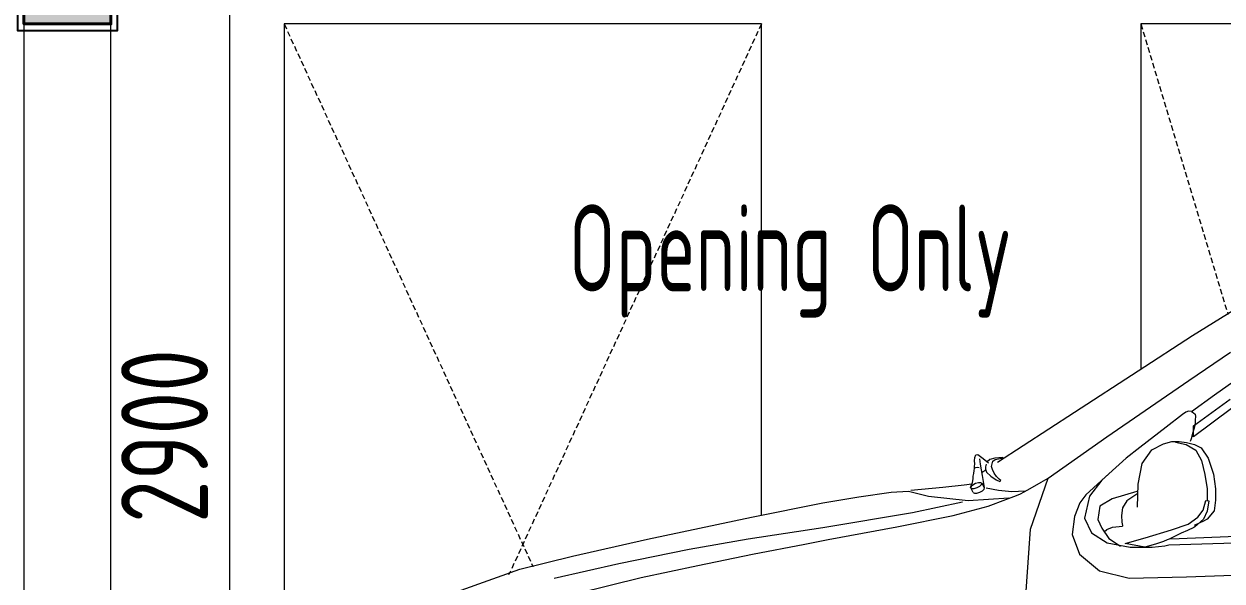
# Model space of a CAD drawing. Header units: millimetres. Extents: x -6181 to 191287, y -8583 to 23546.
# Drawn here: x 171993 to 174755, y 1116 to 2400 of the extents above; entities that cross this region are included whole.
import ezdxf

# ---------------------------------------------------------------- set-up
doc = ezdxf.new("R2010")
doc.units = ezdxf.units.MM
doc.header["$MEASUREMENT"] = 0
doc.linetypes.add('1735-DT-5BR-SEC_CC$0$DASHED', pattern=[0.75, 0.5, -0.25])
for name, color, linetype, lineweight in [('05--TEXT-2', 2, 'Continuous', 25), ('07--DIM-2', 2, 'Continuous', 25), ('1735-DT-5BR-SEC_CC$0$06--LINE-0', 8, 'Continuous', 13), ('1735-DT-5BR-SEC_CC$0$06--LINE-1', 9, 'Continuous', 18), ('1735-DT-5BR-SEC_CC$0$E--CONCRETE-4', 4, 'Continuous', 40), ('1735-DT-5BR-SEC_CC$0$E--CONCRETE-SHADE', 253, 'Continuous', 25), ('1735-DT-5BR-SEC_CC$0$W--ELV-1', 250, '1735-DT-5BR-SEC_CC$0$DASHED', 9), ('1735-DT-5BR-SEC_CC$0$Z--CAR', 251, 'Continuous', 9), ('1735-DT-5BR-SEC_CC$0$Z--WIPEOUT', 255, 'Continuous', 5)]:
    doc.layers.add(name, color=color, linetype=linetype, lineweight=lineweight)
doc.styles.add('ISO', font='isocp2.shx', dxfattribs={"width": 0.8})
doc.dimstyles.new('1-100_AR', dxfattribs={"dimtxt": 200, "dimasz": 100, "dimexe": 100, "dimexo": 100, "dimgap": 0, "dimtad": 0, "dimdec": 0, "dimzin": 12, "dimdsep": 46, "dimtxsty": 'ISO', "dimblk": 'ARCHTICK', "dimcen": 100, "dimdle": 100, "dimclrd": 8, "dimclre": 9, "dimclrt": 2, "dimadec": 0, "dimazin": 0, "dimtfac": 1, "dimtdec": 0, "dimtmove": 0, "dimatfit": 2, "dimldrblk": 'ARCHTICK', "dimfxl": 1, "dimtvp": 0.75, "dimtolj": 1, "dimtzin": 12, "dimlwd": 9, "dimlwe": 9, "dimarcsym": 0})

# ---------------------------------------------------------------- blocks, each defined once
blk = doc.blocks.new('1735-DT-5BR-SEC_CC$0$A$C0A892E0C')
blk.add_wipeout([(-53.075, 0.002), (-59.387, 0.002), (-61.518, 1.586), (-62.937, 3.816), (-63.235, 4.965), (-64.672, 5.612), (-67.98, 5.555), (-69.037, 5.715), (-72.39, 8.03), (-72.793, 8.631), (-73.007, 9.673), (-72.434, 10.78), (-72.357, 12.492), (-71.738, 13.364), (-71.442, 14.504), (-70.978, 15.686), (-70.725, 17.205), (-70.345, 18.175), (-68.932, 19.524), (-65.439, 20.652), (-56.997, 22.525), (-52.586, 23.364), (-50.435, 23.638), (-47.938, 23.95), (-47.843, 24.381), (-47.816, 24.907), (-47.768, 25.09), (-47.683, 25.102), (-47.298, 24.799), (-47.193, 24.896), (-46.991, 24.956), (-46.649, 24.967), (-41.09, 28.539), (-36.335, 31.507), (-34.389, 32.482), (-29.685, 33.635), (-25.443, 34.43), (-12.849, 35.128), (-6.207, 35.16), (0.656, 34.96), (3.027, 34.842), (6.201, 33.998), (9.295, 33.214), (10.17, 32.869), (10.788, 32.303), (13.069, 29.102), (15.396, 24.277), (16.711, 21.226), (16.928, 19.589), (17.284, 12.261), (17.924, 10.985), (18.511, 10.333), (18.564, 10.1), (17.613, 7.545), (16.084, 6.401), (11.204, 5.352), (9.902, 5.23), (6.727, 3.885), (6.727, 3.885), (5.34, 1.634), (3.153, 0), (-3.153, 0), (-5.287, 1.586), (-6.706, 3.816), (-8.422, 4.492), (-10.39, 4.437), (-13.604, 4.527), (-14.762, 4.656), (-16.892, 5.319), (-43.877, 5.073), (-48.988, 5.223), (-49.504, 3.885), (-50.891, 1.634)]).dxf.layer = '1735-DT-5BR-SEC_CC$0$Z--WIPEOUT'
at = {"flags": 128}
for points in [[(-38.863, 29.992), (-37.134, 31.064)], [(-41.09, 28.539), (-38.863, 29.992)], [(-39.009, 28.152), (-37.301, 29.317)], [(-37.955, 27.555), (-36.219, 28.772)], [(-43.704, 26.848), (-41.09, 28.539)], [(-42.381, 25.836), (-39.009, 28.152)], [(-38.905, 26.869), (-37.955, 27.555)], [(-38.815, 26.286), (-37.308, 27.384)], [(-46.874, 24.79), (-43.704, 26.848)], [(-39.263, 26.753), (-39.94, 26.232)], [(-39.128, 26.851), (-39.263, 26.753)], [(-39.026, 26.891), (-39.128, 26.851)], [(-38.905, 26.869), (-39.026, 26.891)], [(-38.905, 26.869), (-38.819, 26.812)], [(-37.255, 26.999), (-38.821, 25.835)], [(-38.819, 26.812), (-38.752, 26.76)], [(-38.752, 26.76), (-38.736, 26.669)], [(-38.736, 26.669), (-38.742, 26.535)], [(-39.94, 26.232), (-41.02, 25.396)], [(-38.778, 26.236), (-38.85, 26.01)], [(-38.821, 25.835), (-38.815, 26.286)], [(-38.744, 26.39), (-38.778, 26.236)], [(-38.742, 26.535), (-38.744, 26.39)], [(-44.792, 24.136), (-42.381, 25.836)], [(-40.057, 25.549), (-39.701, 25.636)], [(-39.701, 25.636), (-39.411, 25.635)], [(-39.411, 25.635), (-39.102, 25.595)], [(-38.917, 25.755), (-38.947, 25.635)], [(-38.85, 26.01), (-38.917, 25.755)], [(-41.02, 25.396), (-41.585, 24.959)], [(-40.927, 24.731), (-40.53, 25.297)], [(-40.53, 25.297), (-40.057, 25.549)], [(-39.559, 25.614), (-39.12, 25.515)], [(-39.12, 25.515), (-38.724, 25.276)], [(-39.102, 25.595), (-38.774, 25.513)], [(-38.774, 25.513), (-38.504, 25.381)], [(-38.724, 25.276), (-38.483, 24.854)], [(-38.504, 25.381), (-38.22, 24.953)], [(-47.82, 24.838), (-47.812, 24.977)], [(-47.815, 24.714), (-47.82, 24.838)], [(-47.818, 24.607), (-47.815, 24.714)], [(-47.812, 24.977), (-47.768, 25.09)], [(-47.768, 25.09), (-47.683, 25.102)], [(-47.683, 25.102), (-47.522, 24.985)], [(-47.577, 24.701), (-47.598, 24.92)], [(-47.5, 24.235), (-47.577, 24.701)], [(-47.522, 24.985), (-47.335, 24.836)], [(-47.34, 24.709), (-47.369, 24.602)], [(-47.335, 24.836), (-47.245, 24.761)], [(-47.193, 24.896), (-47.298, 24.799)], [(-46.991, 24.956), (-47.193, 24.896)], [(-47.12, 24.607), (-47.092, 24.722)], [(-47.092, 24.722), (-47.064, 24.823)], [(-47.064, 24.823), (-46.979, 24.901)], [(-46.67, 24.975), (-46.991, 24.956)], [(-46.979, 24.901), (-46.649, 24.967)], [(-46.649, 24.967), (-46.67, 24.975)], [(-41.585, 24.959), (-42.294, 24.312)], [(-41.089, 23.879), (-40.927, 24.731)], [(-38.483, 24.854), (-38.352, 24.282)], [(-38.22, 24.953), (-37.994, 24.29)], [(-47.88, 24.11), (-47.873, 24.216)], [(-47.873, 24.216), (-47.854, 24.319)], [(-47.854, 24.319), (-47.831, 24.443)], [(-47.831, 24.443), (-47.82, 24.532)], [(-47.82, 24.532), (-47.818, 24.607)], [(-47.809, 24.553), (-47.769, 24.568)], [(-47.769, 24.568), (-47.697, 24.579)], [(-47.697, 24.579), (-47.635, 24.566)], [(-47.509, 24.376), (-47.462, 24.407)], [(-47.408, 23.749), (-47.5, 24.235)], [(-47.462, 24.407), (-47.415, 24.437)], [(-47.415, 24.437), (-47.368, 24.467)], [(-47.369, 24.602), (-47.368, 24.494)], [(-47.368, 24.494), (-47.324, 24.374)], [(-47.324, 24.374), (-47.156, 24.21)], [(-47.156, 24.21), (-46.925, 24.067)], [(-47.089, 24.485), (-47.12, 24.607)], [(-47.018, 24.342), (-47.089, 24.485)], [(-46.919, 24.197), (-47.018, 24.342)], [(-46.815, 24.09), (-46.919, 24.197)], [(-42.294, 24.312), (-43.251, 23.44)], [(-42.294, 24.312), (-42.585, 24.053)], [(-38.352, 24.282), (-38.255, 23.696)], [(-37.994, 24.29), (-37.913, 23.693)], [(-50.435, 23.638), (-49.126, 23.759)], [(-49.126, 23.759), (-48.25, 23.853)], [(-48.25, 23.853), (-47.931, 23.891)], [(-47.983, 23.749), (-47.905, 23.95)], [(-47.963, 23.786), (-47.979, 23.734)], [(-47.979, 23.734), (-47.932, 23.706)], [(-47.874, 23.544), (-47.979, 23.734)], [(-47.891, 23.848), (-47.963, 23.786)], [(-47.932, 23.706), (-47.837, 23.71)], [(-47.905, 23.95), (-47.88, 24.11)], [(-47.777, 23.905), (-47.891, 23.848)], [(-47.837, 23.71), (-47.715, 23.745)], [(-47.655, 23.94), (-47.777, 23.905)], [(-47.715, 23.745), (-47.601, 23.803)], [(-47.56, 23.945), (-47.655, 23.94)], [(-47.601, 23.803), (-47.529, 23.864)], [(-47.513, 23.917), (-47.56, 23.945)], [(-47.529, 23.864), (-47.513, 23.917)], [(-47.407, 23.727), (-47.513, 23.917)], [(-47.496, 23.613), (-47.423, 23.674)], [(-47.423, 23.674), (-47.407, 23.727)], [(-47.41, 23.732), (-47.411, 23.734)], [(-47.408, 23.729), (-47.41, 23.732)], [(-47.407, 23.727), (-47.408, 23.729)], [(-47.345, 23.735), (-46.836, 23.632)], [(-46.925, 24.067), (-46.786, 23.994)], [(-46.744, 24.036), (-46.815, 24.09)], [(-46.786, 23.994), (-46.744, 24.036)], [(-45.931, 23.482), (-45.627, 23.652)], [(-45.627, 23.652), (-45.083, 23.967)], [(-45.519, 22.036), (-44.792, 24.136)], [(-45.083, 23.967), (-44.792, 24.136)], [(-42.585, 24.053), (-43.097, 23.389)], [(-41.12, 22.934), (-41.089, 23.879)], [(-38.255, 23.696), (-38.251, 23.208)], [(-37.913, 23.693), (-37.907, 23.221)], [(-54.055, 23.113), (-52.586, 23.364)], [(-52.586, 23.364), (-51.254, 23.56)], [(-51.254, 23.56), (-50.533, 23.59)], [(-50.533, 23.59), (-49.718, 23.384)], [(-49.718, 23.384), (-48.088, 23.212)], [(-48.088, 23.212), (-46.417, 23.324)], [(-47.874, 23.544), (-47.826, 23.516)], [(-47.826, 23.516), (-47.731, 23.52)], [(-47.731, 23.52), (-47.609, 23.556)], [(-47.609, 23.556), (-47.496, 23.613)], [(-47.261, 22.976), (-46.536, 23.248)], [(-46.836, 23.632), (-46.293, 23.585)], [(-46.536, 23.248), (-46.093, 23.421)], [(-46.293, 23.585), (-45.741, 23.609)], [(-46.093, 23.421), (-45.931, 23.482)], [(-43.251, 23.44), (-43.492, 23.113)], [(-43.097, 23.389), (-43.294, 22.491)], [(-42.167, 23.282), (-42.662, 22.986)], [(-41.141, 23.588), (-42.167, 23.282)], [(-41.556, 23.198), (-41.74, 22.916)], [(-41.099, 23.503), (-41.556, 23.198)], [(-38.421, 22.811), (-38.313, 23.214)], [(-38.313, 23.214), (-38.19, 23.2)], [(-38.19, 23.2), (-38.258, 22.77)], [(-37.907, 23.221), (-37.961, 22.781)], [(-56.997, 22.525), (-54.055, 23.113)], [(-54.061, 22.105), (-50.377, 22.715)], [(-50.377, 22.715), (-48.316, 23.155)], [(-48.696, 22.597), (-47.261, 22.976)], [(-43.492, 23.113), (-43.714, 22.551)], [(-42.662, 22.986), (-42.745, 22.427)], [(-41.74, 22.916), (-41.774, 22.596)], [(-38.637, 22.525), (-38.421, 22.811)], [(-38.258, 22.77), (-38.4, 22.448)], [(-37.961, 22.781), (-38.251, 22.448)], [(-61.27, 21.619), (-56.997, 22.525)], [(-51.017, 22.124), (-48.696, 22.597)], [(-43.714, 22.551), (-43.8, 21.815)], [(-43.294, 22.491), (-43.007, 21.889)], [(-42.745, 22.427), (-42.589, 22.068)], [(-41.774, 22.596), (-41.763, 22.322)], [(-41.763, 22.322), (-41.743, 22.188)], [(-41.743, 22.188), (-41.732, 22.153)], [(-39.749, 21.636), (-24.219, 22.269)], [(-39.717, 22), (-39.033, 22.234)], [(-39.033, 22.234), (-38.637, 22.525)], [(-38.583, 22.279), (-38.787, 22.181)], [(-38.4, 22.448), (-38.763, 22.13)], [(-38.401, 22.369), (-38.583, 22.279)], [(-38.251, 22.448), (-38.401, 22.369)], [(-57.136, 21.636), (-54.061, 22.105)], [(-53.844, 21.604), (-51.017, 22.124)], [(-45.773, 18.517), (-45.519, 22.036)], [(-43.8, 21.815), (-43.498, 20.999)], [(-43.007, 21.889), (-42.368, 21.469)], [(-42.589, 22.068), (-42.297, 21.647)], [(-42.492, 21.921), (-42.375, 22.023)], [(-42.375, 22.023), (-42.145, 22.121)], [(-42.145, 22.121), (-41.732, 22.153)], [(-40.807, 21.672), (-39.717, 22)], [(-39.547, 21.757), (-39.824, 21.627)], [(-39.317, 21.864), (-39.547, 21.757)], [(-39.062, 21.982), (-39.317, 21.864)], [(-38.8, 22.106), (-39.062, 21.982)], [(-38.763, 22.13), (-38.8, 22.106)], [(-64.353, 20.919), (-61.27, 21.619)], [(-62.448, 20.618), (-59.553, 21.212)], [(-59.553, 21.212), (-57.136, 21.636)], [(-56.952, 21.003), (-54.802, 21.422)], [(-54.802, 21.422), (-53.844, 21.604)], [(-42.368, 21.469), (-41.416, 21.288)], [(-42.297, 21.647), (-41.817, 21.33)], [(-41.622, 21.448), (-40.807, 21.672)], [(-40.823, 21.298), (-41.622, 21.448)], [(-41.416, 21.288), (-40.518, 21.294)], [(-40.373, 21.42), (-40.823, 21.298)], [(-40.518, 21.294), (-40, 21.349)], [(-40.046, 21.53), (-40.373, 21.42)], [(-39.902, 21.588), (-40.046, 21.53)], [(-40, 21.349), (-39.833, 21.383)], [(-39.824, 21.627), (-39.902, 21.588)], [(-39.833, 21.383), (-35.312, 21.522)], [(-66.525, 20.386), (-64.353, 20.919)], [(-59.204, 20.539), (-56.952, 21.003)], [(-43.498, 20.999), (-42.689, 20.318)], [(-68.932, 19.524), (-66.525, 20.386)], [(-65.113, 20.018), (-62.448, 20.618)], [(-61.536, 20.051), (-59.204, 20.539)], [(-42.689, 20.318), (-41.458, 20.022)], [(-64.131, 19.395), (-61.536, 20.051)], [(-41.458, 20.022), (-39.106, 20.073)], [(-39.106, 20.073), (-35.655, 20.2)]]:
    blk.add_lwpolyline(points, dxfattribs=at)
blk = doc.blocks.new('1735-DT-5BR-SEC_CC')
at = {"layer": '1735-DT-5BR-SEC_CC$0$E--CONCRETE-SHADE'}
h = blk.add_hatch(color=256, dxfattribs=at)
h.dxf.hatch_style = 1
h.paths.add_polyline_path([(171992.8, 3400), (172192.8, 3400), (172192.8, 3100), (178192.8, 3100), (178192.8, 3400), (178392.8, 3400), (178392.8, 2800), (178392.8, 2750), (178392.8, 2750), (178392.8, 2400), (178192.8, 2400), (178192.8, 2900), (172193.1, 2900), (172193.1, 2400), (171992.8, 2400), (171992.8, 2900)])
at = {"elevation": 0}
blk.add_lwpolyline([(172192.8, 3400), (172192.8, 3415), (171977.8, 3415), (171977.8, 3165), (171987.8, 3165), (171987.8, 3155), (171977.8, 3155), (171977.8, 2900), (171977.8, 2385), (172208.1, 2385), (172208.1, 2885), (178177.8, 2885), (178177.8, 2385), (178407.8, 2385), (178407.8, 2734.6), (178407.8, 2800), (178407.8, 3155), (178397.8, 3155), (178397.8, 3165), (178407.8, 3165), (178407.8, 3415), (178192.8, 3415), (178192.8, 3400)], dxfattribs=at)
at = {"layer": '1735-DT-5BR-SEC_CC$0$06--LINE-0', "ltscale": 25}
blk.add_line((171992.8, 2400, 0), (171992.8, -15, 0), dxfattribs=at)
at = {"layer": '1735-DT-5BR-SEC_CC$0$06--LINE-0', "ltscale": 25, "elevation": 0}
for points in [[(173692.8, 2400), (172592.8, 2400), (172592.8, 0), (173692.8, 0)], [(175167.8, 2400), (174567.8, 2400), (174567.8, 400), (175167.8, 400)]]:
    blk.add_lwpolyline(points, close=True, dxfattribs=at)
at = {"layer": '1735-DT-5BR-SEC_CC$0$06--LINE-1', "elevation": 0}
blk.add_lwpolyline([(172193.1, 2400), (171992.8, 2400), (171992.8, -100), (172193.1, -100)], close=True, dxfattribs=at)
at = {"layer": '1735-DT-5BR-SEC_CC$0$E--CONCRETE-4', "elevation": 0}
blk.add_lwpolyline([(178392.8, 2800), (178392.8, 2800), (178392.8, 2750), (178392.8, 2750), (178392.8, 2400), (178192.8, 2400), (178192.4, 2900), (172193.1, 2900), (172193.1, 2400), (171992.8, 2400), (171992.8, 3400), (172192.8, 3400), (172192.8, 3100), (178192.8, 3100), (178192.8, 3400), (178392.8, 3400)], close=True, dxfattribs=at)
at = {"layer": '1735-DT-5BR-SEC_CC$0$W--ELV-1', "ltscale": 25}
for p, q in [((173692.8, 2400, 0), (172592.8, 0, 0)), ((172592.8, 2400, 0), (173692.8, 0, 0)), ((174567.8, 2400, 0), (175167.8, 400, 0))]:
    blk.add_line(p, q, dxfattribs=at)
at = {"layer": '1735-DT-5BR-SEC_CC$0$Z--CAR', "xscale": 56.06262140077474, "yscale": 56.06262140077474, "zscale": 56.06262140077474}
blk.add_blockref('1735-DT-5BR-SEC_CC$0$A$C0A892E0C', (176865.3, 0, 0), dxfattribs=at)
blk = doc.blocks.new('_ArchTick')
at = {"color": 0, "const_width": 0.15}
blk.add_lwpolyline([(-0.5, -0.5), (0.5, 0.5)], dxfattribs=at)
blk = doc.blocks.new('*D82')
at = {"layer": '07--DIM-2', "color": 8, "lineweight": 9, "transparency": 16777216}
blk.add_line((172466.9, 3000), (172466.9, -100), dxfattribs=at)
at = {"layer": '07--DIM-2', "color": 9, "lineweight": 9, "transparency": 16777216}
for p, q in [((172293.1, 2900), (172566.9, 2900)), ((172374, 0), (172566.9, 0))]:
    blk.add_line(p, q, dxfattribs=at)
at = {"layer": 'Defpoints', "color": 0, "transparency": 16777216}
for p in [(172193.1, 2900, 0), (172274, 0, 0), (172466.9, 0)]:
    blk.add_point(p, dxfattribs=at)
at = {"layer": '07--DIM-2', "color": 8, "lineweight": 9, "transparency": 16777216, "xscale": 100, "yscale": 100, "zscale": 100}
for p, rotation in [((172466.9, 2900), 90), ((172466.9, 0), 270)]:
    blk.add_blockref('_ArchTick', p, dxfattribs=dict(at, rotation=rotation))
at = {"layer": '07--DIM-2', "color": 2, "transparency": 16777216, "insert": (172316.9, 1450), "char_height": 200, "attachment_point": 5, "rotation": 90, "style": 'ISO'}
blk.add_mtext('\\A1;2900', dxfattribs=at)

msp = doc.modelspace()

# ---------------------------------------------------------------- block references
msp.add_blockref('1735-DT-5BR-SEC_CC', (0, 0))

# ---------------------------------------------------------------- next in the draw order: texts
at = {"layer": '05--TEXT-2', "insert": (173759.7, 1853.3, 0), "char_height": 200, "width": 2246.135, "attachment_point": 5, "style": 'ISO'}
msp.add_mtext('{\\W0.7;Opening Only}', dxfattribs=at)

# ---------------------------------------------------------------- next in the draw order: dimensions: what is measured, and where the dimension line sits
at = {"layer": '07--DIM-2'}
dim = msp.add_linear_dim(base=(172466.9, 0), p1=(172193.1, 2900, 0), p2=(172274, 0, 0), angle=270, dimstyle='1-100_AR', override={"dimtmove": 1}, dxfattribs=at)
dim.commit()
dim.dimension.update_dxf_attribs({"geometry": '*D82', "text_midpoint": (172316.9, 1450)})

doc.saveas('drawing.dxf')
